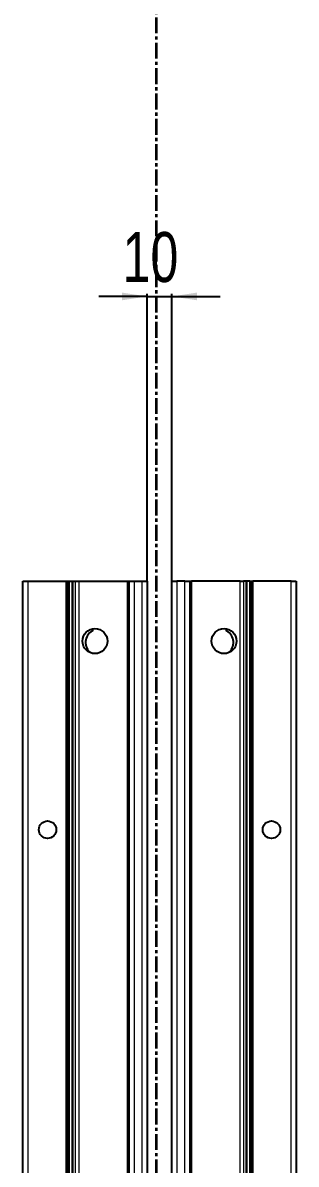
# Model space of a CAD drawing. Header units: millimetres. Extents: x -199 to 1181, y -1371 to 1507.
# Drawn here: x 594.1 to 703.5, y 13.8 to 470.8 of the extents above; entities that cross this region are included whole.
import ezdxf

# ---------------------------------------------------------------- set-up
doc = ezdxf.new("R2010")
doc.units = ezdxf.units.MM
doc.linetypes.add('CENTER', pattern=[10.16, 6.35, -1.27, 1.27, -1.27])
doc.layers.add('FORMAT', color=7, linetype='Continuous')
doc.styles.add('SLDTEXTSTYLE0', font='TXT', dxfattribs={"width": 0.75})
doc.dimstyles.new('SLDDIMSTYLE1', dxfattribs={"dimtxt": 20, "dimasz": 10, "dimexe": 0, "dimexo": 0.0625, "dimgap": 5, "dimtad": 2, "dimdec": 1, "dimrnd": 1e-09, "dimzin": 12, "dimdsep": 46, "dimtxsty": 'SLDTEXTSTYLE0', "dimsah": 1, "dimcen": 0.09, "dimadec": 0, "dimazin": 3, "dimtfac": 1, "dimtmove": 0, "dimatfit": 0, "dimfxl": 0, "dimfrac": 2, "dimtolj": 1, "dimtzin": 12, "dimarcsym": 0})

# ---------------------------------------------------------------- blocks, each defined once
blk = doc.blocks.new('_D_4')
at = {"layer": 'FORMAT'}
for p, q in [((643.8, 361.21), (624.57, 361.21)), ((643.8, 247.22), (643.8, 362.21)), ((643.8, 361.21), (653.8, 361.21)), ((653.8, 247.22), (653.8, 362.21)), ((653.8, 361.21), (673.03, 361.21))]:
    blk.add_line(p, q, dxfattribs=at)
for points in [[(643.8, 361.21), (633.8, 362.75), (633.8, 359.67)], [(653.8, 361.21), (663.8, 359.67), (663.8, 362.75)]]:
    blk.add_solid(points, dxfattribs=at)
at = {"layer": 'FORMAT', "insert": (634.02, 386.99), "char_height": 20, "attachment_point": 1, "style": 'SLDTEXTSTYLE0'}
blk.add_mtext('10', dxfattribs=at)

msp = doc.modelspace()

# ---------------------------------------------------------------- linework, layer by layer
at = {"color": 7, "linetype": 'CENTER', "lineweight": 35}
msp.add_line((647.53, 1499.09), (647.53, -1103.67), dxfattribs=at)
at = {"color": 7, "linetype": 'Continuous', "lineweight": 25}
for p, q in [((594.1, -851.79), (594.1, 247.21)), ((594.1, 247.21), (596.1, 247.21)), ((596.1, 247.21), (611.45, 247.21)), ((611.45, 247.21), (612.1, 247.21)), ((612.1, 223.46), (612.1, 247.21)), ((612.1, 247.21), (612.69, 247.21)), ((612.69, 247.21), (613.89, 247.21)), ((613.89, 247.21), (613.89, -851.79)), ((613.89, 247.21), (613.93, 247.21)), ((613.93, 247.21), (613.93, -851.79)), ((613.93, 247.21), (615.13, 247.21)), ((615.13, 247.21), (616.55, 247.21)), ((616.55, 247.21), (635.95, 247.21)), ((635.95, 247.21), (636.6, 247.21)), ((636.6, -851.79), (636.6, 247.21)), ((636.6, 247.21), (638.6, 247.21)), ((638.6, 247.21), (641.8, 247.21)), ((641.8, 247.21), (643.8, 247.21)), ((643.8, 247.21), (643.8, -851.79)), ((653.8, -851.79), (653.8, 247.21)), ((653.8, 247.21), (655.8, 247.21)), ((659, 247.21), (655.8, 247.21)), ((659, 247.21), (661, 247.21)), ((661, 247.21), (661, -851.79)), ((661, 247.21), (661.65, 247.21)), ((681.05, 247.21), (661.65, 247.21)), ((681.05, 247.21), (682.47, 247.21)), ((683.67, 247.21), (682.47, 247.21)), ((683.67, -851.79), (683.67, 247.21)), ((683.71, 247.21), (683.67, 247.21)), ((683.71, -851.79), (683.71, 247.21)), ((684.91, 247.21), (683.71, 247.21)), ((684.91, 247.21), (685.5, 247.21)), ((685.5, 247.21), (685.5, 223.46)), ((685.5, 247.21), (686.15, 247.21)), ((701.5, 247.21), (686.15, 247.21)), ((701.5, 247.21), (703.5, 247.21)), ((703.5, 247.21), (703.5, -851.79)), ((622.15, 227.73), (622.15, 228.14)), ((675.45, 228.14), (675.45, 227.73)), ((612.16, 223.35), (612.1, 223.46)), ((612.1, 223.46), (612.1, 221.96)), ((612.1, 221.96), (612.16, 222.06)), ((612.1, 173.46), (612.1, 221.96)), ((612.16, 222.06), (612.16, 223.35)), ((685.5, 223.46), (685.44, 223.35)), ((685.44, 223.35), (685.44, 222.06)), ((685.44, 222.06), (685.5, 221.96)), ((685.5, 221.96), (685.5, 223.46)), ((685.5, 221.96), (685.5, 173.46)), ((612.16, 173.35), (612.1, 173.46)), ((612.1, 173.46), (612.1, 171.96)), ((612.1, 171.96), (612.16, 172.06)), ((612.1, 123.46), (612.1, 171.96)), ((612.16, 172.06), (612.16, 173.35)), ((685.5, 173.46), (685.44, 173.35)), ((685.44, 173.35), (685.44, 172.06)), ((685.44, 172.06), (685.5, 171.96)), ((685.5, 171.96), (685.5, 173.46)), ((685.5, 171.96), (685.5, 123.46)), ((612.16, 123.35), (612.1, 123.46)), ((612.1, 123.46), (612.1, 121.96)), ((685.5, 123.46), (685.44, 123.35)), ((685.5, 121.96), (685.5, 123.46)), ((612.1, 121.96), (612.16, 122.06)), ((612.1, 73.46), (612.1, 121.96)), ((612.16, 122.06), (612.16, 123.35)), ((685.44, 123.35), (685.44, 122.06)), ((685.44, 122.06), (685.5, 121.96)), ((685.5, 121.96), (685.5, 73.46)), ((612.16, 73.35), (612.1, 73.46)), ((612.1, 73.46), (612.1, 71.96)), ((612.16, 72.06), (612.16, 73.35)), ((685.5, 73.46), (685.44, 73.35)), ((685.44, 73.35), (685.44, 72.06)), ((685.5, 71.96), (685.5, 73.46)), ((612.1, 71.96), (612.16, 72.06)), ((612.1, 23.46), (612.1, 71.96)), ((685.44, 72.06), (685.5, 71.96)), ((685.5, 71.96), (685.5, 23.46)), ((612.16, 23.35), (612.1, 23.46)), ((612.1, 23.46), (612.1, 21.96)), ((612.16, 22.06), (612.16, 23.35)), ((685.5, 23.46), (685.44, 23.35)), ((685.44, 23.35), (685.44, 22.06)), ((685.5, 21.96), (685.5, 23.46)), ((612.1, 21.96), (612.16, 22.06)), ((612.1, -26.54), (612.1, 21.96)), ((685.44, 22.06), (685.5, 21.96)), ((685.5, 21.96), (685.5, -26.54))]:
    msp.add_line(p, q, dxfattribs=at)
at = {"color": 8, "linetype": 'Continuous', "lineweight": 18}
for p, q in [((596.1, 247.21), (596.1, -851.79)), ((611.45, -851.79), (611.45, 247.21)), ((612.69, 247.21), (612.69, -851.79)), ((615.13, -851.79), (615.13, 247.21)), ((616.55, 247.21), (616.55, -851.79)), ((635.95, -851.79), (635.95, 247.21)), ((638.6, 247.21), (638.6, -851.79)), ((641.8, -851.79), (641.8, 247.21)), ((655.8, 247.21), (655.8, -851.79)), ((659, -851.79), (659, 247.21)), ((661.65, 247.21), (661.65, -851.79)), ((681.05, -851.79), (681.05, 247.21)), ((682.47, 247.21), (682.47, -851.79)), ((684.91, -851.79), (684.91, 247.21)), ((686.15, 247.21), (686.15, -851.79)), ((701.5, -851.79), (701.5, 247.21))]:
    msp.add_line(p, q, dxfattribs=at)
at = {"color": 7, "linetype": 'Continuous', "lineweight": 25}
for centre, radius in [((622.95, 223.21), 5), ((674.65, 223.21), 5), ((604, 147.71), 3.5), ((693.6, 147.71), 3.5)]:
    msp.add_circle(centre, radius, dxfattribs=at)
for centre, radius, start, end in [((624.45, 222.71), 5.25, 119.1407, 233.8109), ((621.65, 227.73), 0.5, 299.1407, 0), ((675.95, 227.73), 0.5, 180, 240.8593), ((673.15, 222.71), 5.25, 306.1891, 60.8593)]:
    msp.add_arc(centre, radius, start, end, dxfattribs=at)

# ---------------------------------------------------------------- dimensions: what is measured, and where the dimension line sits
at = {"layer": 'FORMAT'}
dim = msp.add_linear_dim(base=(653.8, 361.21), p1=(643.8, 247.21), p2=(653.8, 247.21), dimstyle='SLDDIMSTYLE1', dxfattribs=at)
dim.commit()
dim.dimension.update_dxf_attribs({"geometry": '_D_4', "text_midpoint": (648.8, 361.21), "dimtype": 160})

doc.saveas('drawing.dxf')
